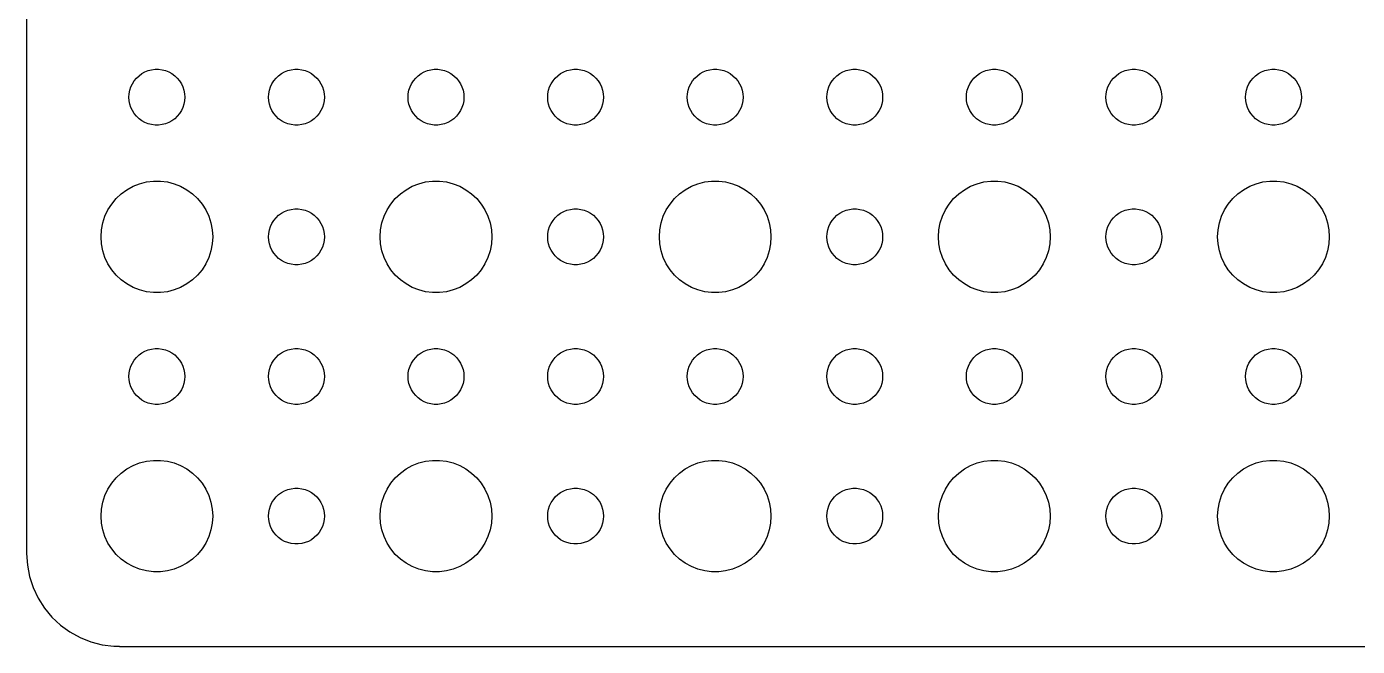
# Model space of a CAD drawing. Extents: x -74 to 74, y -74 to 74.
# Drawn here: x -74.5 to -3, y -74.5 to -41.2 of the extents above; entities that cross this region are included whole.
import ezdxf

# ---------------------------------------------------------------- set-up
doc = ezdxf.new("R2010")
doc.units = 0
doc.layers.get('0').update_dxf_attribs({"linetype": 'CONTINUOUS'})

msp = doc.modelspace()

# ---------------------------------------------------------------- linework, layer by layer
msp.add_lwpolyline([(-74.5, 69.5), (-74.5, -69.5), (-74.4606, -70.1267), (-74.3429, -70.7434), (-74.1489, -71.3406), (-73.8815, -71.9088), (-73.5451, -72.4389), (-73.1448, -72.9227), (-72.6871, -73.3526), (-72.1791, -73.7216), (-71.6289, -74.0241), (-71.0451, -74.2553), (-70.4369, -74.4114), (-69.814, -74.4901), (-69.5, -74.4901), (-69.5, -74.497), (69.5, -74.497)])
for points in [[(-67.5942, -46.497), (-67.7811, -46.4734), (-67.9635, -46.4266), (-68.1387, -46.3572), (-68.3037, -46.2665), (-68.4561, -46.1558), (-68.5935, -46.0268), (-68.7135, -45.8817), (-68.8145, -45.7226), (-68.8947, -45.5522), (-68.9529, -45.373), (-68.9882, -45.188), (-69, -45), (-68.9882, -44.812), (-68.9529, -44.627), (-68.8947, -44.4478), (-68.8145, -44.2774), (-68.7135, -44.1183), (-68.5935, -43.9732), (-68.4561, -43.8442), (-68.3037, -43.7335), (-68.1387, -43.6428), (-67.9635, -43.5734), (-67.7811, -43.5266), (-67.5942, -43.503), (-67.4058, -43.503), (-67.2189, -43.5266), (-67.0365, -43.5734), (-66.8613, -43.6428), (-66.6963, -43.7335), (-66.5439, -43.8442), (-66.4065, -43.9732), (-66.2865, -44.1183), (-66.1855, -44.2774), (-66.1053, -44.4478), (-66.0471, -44.627), (-66.0118, -44.812), (-66, -45), (-66.0118, -45.188), (-66.0471, -45.373), (-66.1053, -45.5522), (-66.1855, -45.7226), (-66.2865, -45.8817), (-66.4065, -46.0268), (-66.5439, -46.1558), (-66.6963, -46.2665), (-66.8613, -46.3572), (-67.0365, -46.4266), (-67.2189, -46.4734), (-67.4058, -46.497)], [(-60.0942, -46.497), (-60.2811, -46.4734), (-60.4635, -46.4266), (-60.6387, -46.3572), (-60.8037, -46.2665), (-60.9561, -46.1558), (-61.0935, -46.0268), (-61.2135, -45.8817), (-61.3145, -45.7226), (-61.3947, -45.5522), (-61.4529, -45.373), (-61.4882, -45.188), (-61.5, -45), (-61.4882, -44.812), (-61.4529, -44.627), (-61.3947, -44.4478), (-61.3145, -44.2774), (-61.2135, -44.1183), (-61.0935, -43.9732), (-60.9561, -43.8442), (-60.8037, -43.7335), (-60.6387, -43.6428), (-60.4635, -43.5734), (-60.2811, -43.5266), (-60.0942, -43.503), (-59.9058, -43.503), (-59.7189, -43.5266), (-59.5365, -43.5734), (-59.3613, -43.6428), (-59.1963, -43.7335), (-59.0439, -43.8442), (-58.9065, -43.9732), (-58.7865, -44.1183), (-58.6855, -44.2774), (-58.6053, -44.4478), (-58.5471, -44.627), (-58.5118, -44.812), (-58.5, -45), (-58.5118, -45.188), (-58.5471, -45.373), (-58.6053, -45.5522), (-58.6855, -45.7226), (-58.7865, -45.8817), (-58.9065, -46.0268), (-59.0439, -46.1558), (-59.1963, -46.2665), (-59.3613, -46.3572), (-59.5365, -46.4266), (-59.7189, -46.4734), (-59.9058, -46.497)], [(-52.5942, -46.497), (-52.7811, -46.4734), (-52.9635, -46.4266), (-53.1387, -46.3572), (-53.3037, -46.2665), (-53.4561, -46.1558), (-53.5935, -46.0268), (-53.7135, -45.8817), (-53.8145, -45.7226), (-53.8947, -45.5522), (-53.9529, -45.373), (-53.9882, -45.188), (-54, -45), (-53.9882, -44.812), (-53.9529, -44.627), (-53.8947, -44.4478), (-53.8145, -44.2774), (-53.7135, -44.1183), (-53.5935, -43.9732), (-53.4561, -43.8442), (-53.3037, -43.7335), (-53.1387, -43.6428), (-52.9635, -43.5734), (-52.7811, -43.5266), (-52.5942, -43.503), (-52.4058, -43.503), (-52.2189, -43.5266), (-52.0365, -43.5734), (-51.8613, -43.6428), (-51.6963, -43.7335), (-51.5439, -43.8442), (-51.4065, -43.9732), (-51.2865, -44.1183), (-51.1855, -44.2774), (-51.1053, -44.4478), (-51.0471, -44.627), (-51.0118, -44.812), (-51, -45), (-51.0118, -45.188), (-51.0471, -45.373), (-51.1053, -45.5522), (-51.1855, -45.7226), (-51.2865, -45.8817), (-51.4065, -46.0268), (-51.5439, -46.1558), (-51.6963, -46.2665), (-51.8613, -46.3572), (-52.0365, -46.4266), (-52.2189, -46.4734), (-52.4058, -46.497)], [(-45.0942, -46.497), (-45.2811, -46.4734), (-45.4635, -46.4266), (-45.6387, -46.3572), (-45.8037, -46.2665), (-45.9561, -46.1558), (-46.0935, -46.0268), (-46.2135, -45.8817), (-46.3145, -45.7226), (-46.3947, -45.5522), (-46.4529, -45.373), (-46.4882, -45.188), (-46.5, -45), (-46.4882, -44.812), (-46.4529, -44.627), (-46.3947, -44.4478), (-46.3145, -44.2774), (-46.2135, -44.1183), (-46.0935, -43.9732), (-45.9561, -43.8442), (-45.8037, -43.7335), (-45.6387, -43.6428), (-45.4635, -43.5734), (-45.2811, -43.5266), (-45.0942, -43.503), (-44.9058, -43.503), (-44.7189, -43.5266), (-44.5365, -43.5734), (-44.3613, -43.6428), (-44.1963, -43.7335), (-44.0439, -43.8442), (-43.9065, -43.9732), (-43.7865, -44.1183), (-43.6855, -44.2774), (-43.6053, -44.4478), (-43.5471, -44.627), (-43.5118, -44.812), (-43.5, -45), (-43.5118, -45.188), (-43.5471, -45.373), (-43.6053, -45.5522), (-43.6855, -45.7226), (-43.7865, -45.8817), (-43.9065, -46.0268), (-44.0439, -46.1558), (-44.1963, -46.2665), (-44.3613, -46.3572), (-44.5365, -46.4266), (-44.7189, -46.4734), (-44.9058, -46.497)], [(-37.5942, -46.497), (-37.7811, -46.4734), (-37.9635, -46.4266), (-38.1387, -46.3572), (-38.3037, -46.2665), (-38.4561, -46.1558), (-38.5935, -46.0268), (-38.7135, -45.8817), (-38.8145, -45.7226), (-38.8947, -45.5522), (-38.9529, -45.373), (-38.9882, -45.188), (-39, -45), (-38.9882, -44.812), (-38.9529, -44.627), (-38.8947, -44.4478), (-38.8145, -44.2774), (-38.7135, -44.1183), (-38.5935, -43.9732), (-38.4561, -43.8442), (-38.3037, -43.7335), (-38.1387, -43.6428), (-37.9635, -43.5734), (-37.7811, -43.5266), (-37.5942, -43.503), (-37.4058, -43.503), (-37.2189, -43.5266), (-37.0365, -43.5734), (-36.8613, -43.6428), (-36.6963, -43.7335), (-36.5439, -43.8442), (-36.4065, -43.9732), (-36.2865, -44.1183), (-36.1855, -44.2774), (-36.1053, -44.4478), (-36.0471, -44.627), (-36.0118, -44.812), (-36, -45), (-36.0118, -45.188), (-36.0471, -45.373), (-36.1053, -45.5522), (-36.1855, -45.7226), (-36.2865, -45.8817), (-36.4065, -46.0268), (-36.5439, -46.1558), (-36.6963, -46.2665), (-36.8613, -46.3572), (-37.0365, -46.4266), (-37.2189, -46.4734), (-37.4058, -46.497)], [(-30.0942, -46.497), (-30.2811, -46.4734), (-30.4635, -46.4266), (-30.6387, -46.3572), (-30.8037, -46.2665), (-30.9561, -46.1558), (-31.0935, -46.0268), (-31.2135, -45.8817), (-31.3145, -45.7226), (-31.3947, -45.5522), (-31.4529, -45.373), (-31.4882, -45.188), (-31.5, -45), (-31.4882, -44.812), (-31.4529, -44.627), (-31.3947, -44.4478), (-31.3145, -44.2774), (-31.2135, -44.1183), (-31.0935, -43.9732), (-30.9561, -43.8442), (-30.8037, -43.7335), (-30.6387, -43.6428), (-30.4635, -43.5734), (-30.2811, -43.5266), (-30.0942, -43.503), (-29.9058, -43.503), (-29.7189, -43.5266), (-29.5365, -43.5734), (-29.3613, -43.6428), (-29.1963, -43.7335), (-29.0439, -43.8442), (-28.9065, -43.9732), (-28.7865, -44.1183), (-28.6855, -44.2774), (-28.6053, -44.4478), (-28.5471, -44.627), (-28.5118, -44.812), (-28.5, -45), (-28.5118, -45.188), (-28.5471, -45.373), (-28.6053, -45.5522), (-28.6855, -45.7226), (-28.7865, -45.8817), (-28.9065, -46.0268), (-29.0439, -46.1558), (-29.1963, -46.2665), (-29.3613, -46.3572), (-29.5365, -46.4266), (-29.7189, -46.4734), (-29.9058, -46.497)], [(-22.5942, -46.497), (-22.7811, -46.4734), (-22.9635, -46.4266), (-23.1387, -46.3572), (-23.3037, -46.2665), (-23.4561, -46.1558), (-23.5935, -46.0268), (-23.7135, -45.8817), (-23.8145, -45.7226), (-23.8947, -45.5522), (-23.9529, -45.373), (-23.9882, -45.188), (-24, -45), (-23.9882, -44.812), (-23.9529, -44.627), (-23.8947, -44.4478), (-23.8145, -44.2774), (-23.7135, -44.1183), (-23.5935, -43.9732), (-23.4561, -43.8442), (-23.3037, -43.7335), (-23.1387, -43.6428), (-22.9635, -43.5734), (-22.7811, -43.5266), (-22.5942, -43.503), (-22.4058, -43.503), (-22.2189, -43.5266), (-22.0365, -43.5734), (-21.8613, -43.6428), (-21.6963, -43.7335), (-21.5439, -43.8442), (-21.4065, -43.9732), (-21.2865, -44.1183), (-21.1855, -44.2774), (-21.1053, -44.4478), (-21.0471, -44.627), (-21.0118, -44.812), (-21, -45), (-21.0118, -45.188), (-21.0471, -45.373), (-21.1053, -45.5522), (-21.1855, -45.7226), (-21.2865, -45.8817), (-21.4065, -46.0268), (-21.5439, -46.1558), (-21.6963, -46.2665), (-21.8613, -46.3572), (-22.0365, -46.4266), (-22.2189, -46.4734), (-22.4058, -46.497)], [(-15.0942, -46.497), (-15.2811, -46.4734), (-15.4635, -46.4266), (-15.6387, -46.3572), (-15.8037, -46.2665), (-15.9561, -46.1558), (-16.0935, -46.0268), (-16.2135, -45.8817), (-16.3145, -45.7226), (-16.3947, -45.5522), (-16.4529, -45.373), (-16.4882, -45.188), (-16.5, -45), (-16.4882, -44.812), (-16.4529, -44.627), (-16.3947, -44.4478), (-16.3145, -44.2774), (-16.2135, -44.1183), (-16.0935, -43.9732), (-15.9561, -43.8442), (-15.8037, -43.7335), (-15.6387, -43.6428), (-15.4635, -43.5734), (-15.2811, -43.5266), (-15.0942, -43.503), (-14.9058, -43.503), (-14.7189, -43.5266), (-14.5365, -43.5734), (-14.3613, -43.6428), (-14.1963, -43.7335), (-14.0439, -43.8442), (-13.9065, -43.9732), (-13.7865, -44.1183), (-13.6855, -44.2774), (-13.6053, -44.4478), (-13.5471, -44.627), (-13.5118, -44.812), (-13.5, -45), (-13.5118, -45.188), (-13.5471, -45.373), (-13.6053, -45.5522), (-13.6855, -45.7226), (-13.7865, -45.8817), (-13.9065, -46.0268), (-14.0439, -46.1558), (-14.1963, -46.2665), (-14.3613, -46.3572), (-14.5365, -46.4266), (-14.7189, -46.4734), (-14.9058, -46.497)], [(-7.59419, -46.497), (-7.78107, -46.4734), (-7.96353, -46.4266), (-8.13867, -46.3572), (-8.30374, -46.2665), (-8.45614, -46.1558), (-8.59345, -46.0268), (-8.71353, -45.8817), (-8.81446, -45.7226), (-8.89466, -45.5522), (-8.95287, -45.373), (-8.98817, -45.188), (-9, -45), (-8.98817, -44.812), (-8.95287, -44.627), (-8.89466, -44.4478), (-8.81446, -44.2774), (-8.71353, -44.1183), (-8.59345, -43.9732), (-8.45614, -43.8442), (-8.30374, -43.7335), (-8.13867, -43.6428), (-7.96353, -43.5734), (-7.78107, -43.5266), (-7.59419, -43.503), (-7.40581, -43.503), (-7.21893, -43.5266), (-7.03647, -43.5734), (-6.86133, -43.6428), (-6.69626, -43.7335), (-6.54386, -43.8442), (-6.40655, -43.9732), (-6.28647, -44.1183), (-6.18554, -44.2774), (-6.10534, -44.4478), (-6.04713, -44.627), (-6.01183, -44.812), (-6, -45), (-6.01183, -45.188), (-6.04713, -45.373), (-6.10534, -45.5522), (-6.18554, -45.7226), (-6.28647, -45.8817), (-6.40655, -46.0268), (-6.54386, -46.1558), (-6.69626, -46.2665), (-6.86133, -46.3572), (-7.03647, -46.4266), (-7.21893, -46.4734), (-7.40581, -46.497)], [(-67.6884, -55.4941), (-68.0621, -55.4469), (-68.4271, -55.3532), (-68.7773, -55.2145), (-69.1075, -55.033), (-69.4123, -54.8115), (-69.6869, -54.5536), (-69.9271, -54.2634), (-70.1289, -53.9453), (-70.2893, -53.6044), (-70.4057, -53.2461), (-70.4763, -52.876), (-70.5, -52.5), (-70.4763, -52.124), (-70.4057, -51.7539), (-70.2893, -51.3956), (-70.1289, -51.0547), (-69.9271, -50.7366), (-69.6869, -50.4464), (-69.4123, -50.1885), (-69.1075, -49.967), (-68.7773, -49.7855), (-68.4271, -49.6468), (-68.0621, -49.5531), (-67.6884, -49.5059), (-67.3116, -49.5059), (-66.9379, -49.5531), (-66.5729, -49.6468), (-66.2227, -49.7855), (-65.8925, -49.967), (-65.5877, -50.1885), (-65.3131, -50.4464), (-65.0729, -50.7366), (-64.8711, -51.0547), (-64.7107, -51.3956), (-64.5943, -51.7539), (-64.5237, -52.124), (-64.5, -52.5), (-64.5237, -52.876), (-64.5943, -53.2461), (-64.7107, -53.6044), (-64.8711, -53.9453), (-65.0729, -54.2634), (-65.3131, -54.5536), (-65.5877, -54.8115), (-65.8925, -55.033), (-66.2227, -55.2145), (-66.5729, -55.3532), (-66.9379, -55.4469), (-67.3116, -55.4941)], [(-52.6884, -55.4941), (-53.0621, -55.4469), (-53.4271, -55.3532), (-53.7773, -55.2145), (-54.1075, -55.033), (-54.4123, -54.8115), (-54.6869, -54.5536), (-54.9271, -54.2634), (-55.1289, -53.9453), (-55.2893, -53.6044), (-55.4057, -53.2461), (-55.4763, -52.876), (-55.5, -52.5), (-55.4763, -52.124), (-55.4057, -51.7539), (-55.2893, -51.3956), (-55.1289, -51.0547), (-54.9271, -50.7366), (-54.6869, -50.4464), (-54.4123, -50.1885), (-54.1075, -49.967), (-53.7773, -49.7855), (-53.4271, -49.6468), (-53.0621, -49.5531), (-52.6884, -49.5059), (-52.3116, -49.5059), (-51.9379, -49.5531), (-51.5729, -49.6468), (-51.2227, -49.7855), (-50.8925, -49.967), (-50.5877, -50.1885), (-50.3131, -50.4464), (-50.0729, -50.7366), (-49.8711, -51.0547), (-49.7107, -51.3956), (-49.5943, -51.7539), (-49.5237, -52.124), (-49.5, -52.5), (-49.5237, -52.876), (-49.5943, -53.2461), (-49.7107, -53.6044), (-49.8711, -53.9453), (-50.0729, -54.2634), (-50.3131, -54.5536), (-50.5877, -54.8115), (-50.8925, -55.033), (-51.2227, -55.2145), (-51.5729, -55.3532), (-51.9379, -55.4469), (-52.3116, -55.4941)], [(-37.6884, -55.4941), (-38.0621, -55.4469), (-38.4271, -55.3532), (-38.7773, -55.2145), (-39.1075, -55.033), (-39.4123, -54.8115), (-39.6869, -54.5536), (-39.9271, -54.2634), (-40.1289, -53.9453), (-40.2893, -53.6044), (-40.4057, -53.2461), (-40.4763, -52.876), (-40.5, -52.5), (-40.4763, -52.124), (-40.4057, -51.7539), (-40.2893, -51.3956), (-40.1289, -51.0547), (-39.9271, -50.7366), (-39.6869, -50.4464), (-39.4123, -50.1885), (-39.1075, -49.967), (-38.7773, -49.7855), (-38.4271, -49.6468), (-38.0621, -49.5531), (-37.6884, -49.5059), (-37.3116, -49.5059), (-36.9379, -49.5531), (-36.5729, -49.6468), (-36.2227, -49.7855), (-35.8925, -49.967), (-35.5877, -50.1885), (-35.3131, -50.4464), (-35.0729, -50.7366), (-34.8711, -51.0547), (-34.7107, -51.3956), (-34.5943, -51.7539), (-34.5237, -52.124), (-34.5, -52.5), (-34.5237, -52.876), (-34.5943, -53.2461), (-34.7107, -53.6044), (-34.8711, -53.9453), (-35.0729, -54.2634), (-35.3131, -54.5536), (-35.5877, -54.8115), (-35.8925, -55.033), (-36.2227, -55.2145), (-36.5729, -55.3532), (-36.9379, -55.4469), (-37.3116, -55.4941)], [(-22.6884, -55.4941), (-23.0621, -55.4469), (-23.4271, -55.3532), (-23.7773, -55.2145), (-24.1075, -55.033), (-24.4123, -54.8115), (-24.6869, -54.5536), (-24.9271, -54.2634), (-25.1289, -53.9453), (-25.2893, -53.6044), (-25.4057, -53.2461), (-25.4763, -52.876), (-25.5, -52.5), (-25.4763, -52.124), (-25.4057, -51.7539), (-25.2893, -51.3956), (-25.1289, -51.0547), (-24.9271, -50.7366), (-24.6869, -50.4464), (-24.4123, -50.1885), (-24.1075, -49.967), (-23.7773, -49.7855), (-23.4271, -49.6468), (-23.0621, -49.5531), (-22.6884, -49.5059), (-22.3116, -49.5059), (-21.9379, -49.5531), (-21.5729, -49.6468), (-21.2227, -49.7855), (-20.8925, -49.967), (-20.5877, -50.1885), (-20.3131, -50.4464), (-20.0729, -50.7366), (-19.8711, -51.0547), (-19.7107, -51.3956), (-19.5943, -51.7539), (-19.5237, -52.124), (-19.5, -52.5), (-19.5237, -52.876), (-19.5943, -53.2461), (-19.7107, -53.6044), (-19.8711, -53.9453), (-20.0729, -54.2634), (-20.3131, -54.5536), (-20.5877, -54.8115), (-20.8925, -55.033), (-21.2227, -55.2145), (-21.5729, -55.3532), (-21.9379, -55.4469), (-22.3116, -55.4941)], [(-7.68837, -55.4941), (-8.06214, -55.4469), (-8.42705, -55.3532), (-8.77734, -55.2145), (-9.10748, -55.033), (-9.41227, -54.8115), (-9.68691, -54.5536), (-9.92705, -54.2634), (-10.1289, -53.9453), (-10.2893, -53.6044), (-10.4057, -53.2461), (-10.4763, -52.876), (-10.5, -52.5), (-10.4763, -52.124), (-10.4057, -51.7539), (-10.2893, -51.3956), (-10.1289, -51.0547), (-9.92705, -50.7366), (-9.68691, -50.4464), (-9.41227, -50.1885), (-9.10748, -49.967), (-8.77734, -49.7855), (-8.42705, -49.6468), (-8.06214, -49.5531), (-7.68837, -49.5059), (-7.31163, -49.5059), (-6.93786, -49.5531), (-6.57295, -49.6468), (-6.22266, -49.7855), (-5.89252, -49.967), (-5.58773, -50.1885), (-5.31309, -50.4464), (-5.07295, -50.7366), (-4.87108, -51.0547), (-4.71067, -51.3956), (-4.59425, -51.7539), (-4.52366, -52.124), (-4.5, -52.5), (-4.52366, -52.876), (-4.59425, -53.2461), (-4.71067, -53.6044), (-4.87108, -53.9453), (-5.07295, -54.2634), (-5.31309, -54.5536), (-5.58773, -54.8115), (-5.89252, -55.033), (-6.22266, -55.2145), (-6.57295, -55.3532), (-6.93786, -55.4469), (-7.31163, -55.4941)], [(-60.0942, -53.997), (-60.2811, -53.9734), (-60.4635, -53.9266), (-60.6387, -53.8572), (-60.8037, -53.7665), (-60.9561, -53.6558), (-61.0935, -53.5268), (-61.2135, -53.3817), (-61.3145, -53.2226), (-61.3947, -53.0522), (-61.4529, -52.873), (-61.4882, -52.688), (-61.5, -52.5), (-61.4882, -52.312), (-61.4529, -52.127), (-61.3947, -51.9478), (-61.3145, -51.7774), (-61.2135, -51.6183), (-61.0935, -51.4732), (-60.9561, -51.3442), (-60.8037, -51.2335), (-60.6387, -51.1428), (-60.4635, -51.0734), (-60.2811, -51.0266), (-60.0942, -51.003), (-59.9058, -51.003), (-59.7189, -51.0266), (-59.5365, -51.0734), (-59.3613, -51.1428), (-59.1963, -51.2335), (-59.0439, -51.3442), (-58.9065, -51.4732), (-58.7865, -51.6183), (-58.6855, -51.7774), (-58.6053, -51.9478), (-58.5471, -52.127), (-58.5118, -52.312), (-58.5, -52.5), (-58.5118, -52.688), (-58.5471, -52.873), (-58.6053, -53.0522), (-58.6855, -53.2226), (-58.7865, -53.3817), (-58.9065, -53.5268), (-59.0439, -53.6558), (-59.1963, -53.7665), (-59.3613, -53.8572), (-59.5365, -53.9266), (-59.7189, -53.9734), (-59.9058, -53.997)], [(-45.0942, -53.997), (-45.2811, -53.9734), (-45.4635, -53.9266), (-45.6387, -53.8572), (-45.8037, -53.7665), (-45.9561, -53.6558), (-46.0935, -53.5268), (-46.2135, -53.3817), (-46.3145, -53.2226), (-46.3947, -53.0522), (-46.4529, -52.873), (-46.4882, -52.688), (-46.5, -52.5), (-46.4882, -52.312), (-46.4529, -52.127), (-46.3947, -51.9478), (-46.3145, -51.7774), (-46.2135, -51.6183), (-46.0935, -51.4732), (-45.9561, -51.3442), (-45.8037, -51.2335), (-45.6387, -51.1428), (-45.4635, -51.0734), (-45.2811, -51.0266), (-45.0942, -51.003), (-44.9058, -51.003), (-44.7189, -51.0266), (-44.5365, -51.0734), (-44.3613, -51.1428), (-44.1963, -51.2335), (-44.0439, -51.3442), (-43.9065, -51.4732), (-43.7865, -51.6183), (-43.6855, -51.7774), (-43.6053, -51.9478), (-43.5471, -52.127), (-43.5118, -52.312), (-43.5, -52.5), (-43.5118, -52.688), (-43.5471, -52.873), (-43.6053, -53.0522), (-43.6855, -53.2226), (-43.7865, -53.3817), (-43.9065, -53.5268), (-44.0439, -53.6558), (-44.1963, -53.7665), (-44.3613, -53.8572), (-44.5365, -53.9266), (-44.7189, -53.9734), (-44.9058, -53.997)], [(-30.0942, -53.997), (-30.2811, -53.9734), (-30.4635, -53.9266), (-30.6387, -53.8572), (-30.8037, -53.7665), (-30.9561, -53.6558), (-31.0935, -53.5268), (-31.2135, -53.3817), (-31.3145, -53.2226), (-31.3947, -53.0522), (-31.4529, -52.873), (-31.4882, -52.688), (-31.5, -52.5), (-31.4882, -52.312), (-31.4529, -52.127), (-31.3947, -51.9478), (-31.3145, -51.7774), (-31.2135, -51.6183), (-31.0935, -51.4732), (-30.9561, -51.3442), (-30.8037, -51.2335), (-30.6387, -51.1428), (-30.4635, -51.0734), (-30.2811, -51.0266), (-30.0942, -51.003), (-29.9058, -51.003), (-29.7189, -51.0266), (-29.5365, -51.0734), (-29.3613, -51.1428), (-29.1963, -51.2335), (-29.0439, -51.3442), (-28.9065, -51.4732), (-28.7865, -51.6183), (-28.6855, -51.7774), (-28.6053, -51.9478), (-28.5471, -52.127), (-28.5118, -52.312), (-28.5, -52.5), (-28.5118, -52.688), (-28.5471, -52.873), (-28.6053, -53.0522), (-28.6855, -53.2226), (-28.7865, -53.3817), (-28.9065, -53.5268), (-29.0439, -53.6558), (-29.1963, -53.7665), (-29.3613, -53.8572), (-29.5365, -53.9266), (-29.7189, -53.9734), (-29.9058, -53.997)], [(-15.0942, -53.997), (-15.2811, -53.9734), (-15.4635, -53.9266), (-15.6387, -53.8572), (-15.8037, -53.7665), (-15.9561, -53.6558), (-16.0935, -53.5268), (-16.2135, -53.3817), (-16.3145, -53.2226), (-16.3947, -53.0522), (-16.4529, -52.873), (-16.4882, -52.688), (-16.5, -52.5), (-16.4882, -52.312), (-16.4529, -52.127), (-16.3947, -51.9478), (-16.3145, -51.7774), (-16.2135, -51.6183), (-16.0935, -51.4732), (-15.9561, -51.3442), (-15.8037, -51.2335), (-15.6387, -51.1428), (-15.4635, -51.0734), (-15.2811, -51.0266), (-15.0942, -51.003), (-14.9058, -51.003), (-14.7189, -51.0266), (-14.5365, -51.0734), (-14.3613, -51.1428), (-14.1963, -51.2335), (-14.0439, -51.3442), (-13.9065, -51.4732), (-13.7865, -51.6183), (-13.6855, -51.7774), (-13.6053, -51.9478), (-13.5471, -52.127), (-13.5118, -52.312), (-13.5, -52.5), (-13.5118, -52.688), (-13.5471, -52.873), (-13.6053, -53.0522), (-13.6855, -53.2226), (-13.7865, -53.3817), (-13.9065, -53.5268), (-14.0439, -53.6558), (-14.1963, -53.7665), (-14.3613, -53.8572), (-14.5365, -53.9266), (-14.7189, -53.9734), (-14.9058, -53.997)], [(-67.5942, -61.497), (-67.7811, -61.4734), (-67.9635, -61.4266), (-68.1387, -61.3572), (-68.3037, -61.2665), (-68.4561, -61.1558), (-68.5935, -61.0268), (-68.7135, -60.8817), (-68.8145, -60.7226), (-68.8947, -60.5522), (-68.9529, -60.373), (-68.9882, -60.188), (-69, -60), (-68.9882, -59.812), (-68.9529, -59.627), (-68.8947, -59.4478), (-68.8145, -59.2774), (-68.7135, -59.1183), (-68.5935, -58.9732), (-68.4561, -58.8442), (-68.3037, -58.7335), (-68.1387, -58.6428), (-67.9635, -58.5734), (-67.7811, -58.5266), (-67.5942, -58.503), (-67.4058, -58.503), (-67.2189, -58.5266), (-67.0365, -58.5734), (-66.8613, -58.6428), (-66.6963, -58.7335), (-66.5439, -58.8442), (-66.4065, -58.9732), (-66.2865, -59.1183), (-66.1855, -59.2774), (-66.1053, -59.4478), (-66.0471, -59.627), (-66.0118, -59.812), (-66, -60), (-66.0118, -60.188), (-66.0471, -60.373), (-66.1053, -60.5522), (-66.1855, -60.7226), (-66.2865, -60.8817), (-66.4065, -61.0268), (-66.5439, -61.1558), (-66.6963, -61.2665), (-66.8613, -61.3572), (-67.0365, -61.4266), (-67.2189, -61.4734), (-67.4058, -61.497)], [(-60.0942, -61.497), (-60.2811, -61.4734), (-60.4635, -61.4266), (-60.6387, -61.3572), (-60.8037, -61.2665), (-60.9561, -61.1558), (-61.0935, -61.0268), (-61.2135, -60.8817), (-61.3145, -60.7226), (-61.3947, -60.5522), (-61.4529, -60.373), (-61.4882, -60.188), (-61.5, -60), (-61.4882, -59.812), (-61.4529, -59.627), (-61.3947, -59.4478), (-61.3145, -59.2774), (-61.2135, -59.1183), (-61.0935, -58.9732), (-60.9561, -58.8442), (-60.8037, -58.7335), (-60.6387, -58.6428), (-60.4635, -58.5734), (-60.2811, -58.5266), (-60.0942, -58.503), (-59.9058, -58.503), (-59.7189, -58.5266), (-59.5365, -58.5734), (-59.3613, -58.6428), (-59.1963, -58.7335), (-59.0439, -58.8442), (-58.9065, -58.9732), (-58.7865, -59.1183), (-58.6855, -59.2774), (-58.6053, -59.4478), (-58.5471, -59.627), (-58.5118, -59.812), (-58.5, -60), (-58.5118, -60.188), (-58.5471, -60.373), (-58.6053, -60.5522), (-58.6855, -60.7226), (-58.7865, -60.8817), (-58.9065, -61.0268), (-59.0439, -61.1558), (-59.1963, -61.2665), (-59.3613, -61.3572), (-59.5365, -61.4266), (-59.7189, -61.4734), (-59.9058, -61.497)], [(-52.5942, -61.497), (-52.7811, -61.4734), (-52.9635, -61.4266), (-53.1387, -61.3572), (-53.3037, -61.2665), (-53.4561, -61.1558), (-53.5935, -61.0268), (-53.7135, -60.8817), (-53.8145, -60.7226), (-53.8947, -60.5522), (-53.9529, -60.373), (-53.9882, -60.188), (-54, -60), (-53.9882, -59.812), (-53.9529, -59.627), (-53.8947, -59.4478), (-53.8145, -59.2774), (-53.7135, -59.1183), (-53.5935, -58.9732), (-53.4561, -58.8442), (-53.3037, -58.7335), (-53.1387, -58.6428), (-52.9635, -58.5734), (-52.7811, -58.5266), (-52.5942, -58.503), (-52.4058, -58.503), (-52.2189, -58.5266), (-52.0365, -58.5734), (-51.8613, -58.6428), (-51.6963, -58.7335), (-51.5439, -58.8442), (-51.4065, -58.9732), (-51.2865, -59.1183), (-51.1855, -59.2774), (-51.1053, -59.4478), (-51.0471, -59.627), (-51.0118, -59.812), (-51, -60), (-51.0118, -60.188), (-51.0471, -60.373), (-51.1053, -60.5522), (-51.1855, -60.7226), (-51.2865, -60.8817), (-51.4065, -61.0268), (-51.5439, -61.1558), (-51.6963, -61.2665), (-51.8613, -61.3572), (-52.0365, -61.4266), (-52.2189, -61.4734), (-52.4058, -61.497)], [(-45.0942, -61.497), (-45.2811, -61.4734), (-45.4635, -61.4266), (-45.6387, -61.3572), (-45.8037, -61.2665), (-45.9561, -61.1558), (-46.0935, -61.0268), (-46.2135, -60.8817), (-46.3145, -60.7226), (-46.3947, -60.5522), (-46.4529, -60.373), (-46.4882, -60.188), (-46.5, -60), (-46.4882, -59.812), (-46.4529, -59.627), (-46.3947, -59.4478), (-46.3145, -59.2774), (-46.2135, -59.1183), (-46.0935, -58.9732), (-45.9561, -58.8442), (-45.8037, -58.7335), (-45.6387, -58.6428), (-45.4635, -58.5734), (-45.2811, -58.5266), (-45.0942, -58.503), (-44.9058, -58.503), (-44.7189, -58.5266), (-44.5365, -58.5734), (-44.3613, -58.6428), (-44.1963, -58.7335), (-44.0439, -58.8442), (-43.9065, -58.9732), (-43.7865, -59.1183), (-43.6855, -59.2774), (-43.6053, -59.4478), (-43.5471, -59.627), (-43.5118, -59.812), (-43.5, -60), (-43.5118, -60.188), (-43.5471, -60.373), (-43.6053, -60.5522), (-43.6855, -60.7226), (-43.7865, -60.8817), (-43.9065, -61.0268), (-44.0439, -61.1558), (-44.1963, -61.2665), (-44.3613, -61.3572), (-44.5365, -61.4266), (-44.7189, -61.4734), (-44.9058, -61.497)], [(-37.5942, -61.497), (-37.7811, -61.4734), (-37.9635, -61.4266), (-38.1387, -61.3572), (-38.3037, -61.2665), (-38.4561, -61.1558), (-38.5935, -61.0268), (-38.7135, -60.8817), (-38.8145, -60.7226), (-38.8947, -60.5522), (-38.9529, -60.373), (-38.9882, -60.188), (-39, -60), (-38.9882, -59.812), (-38.9529, -59.627), (-38.8947, -59.4478), (-38.8145, -59.2774), (-38.7135, -59.1183), (-38.5935, -58.9732), (-38.4561, -58.8442), (-38.3037, -58.7335), (-38.1387, -58.6428), (-37.9635, -58.5734), (-37.7811, -58.5266), (-37.5942, -58.503), (-37.4058, -58.503), (-37.2189, -58.5266), (-37.0365, -58.5734), (-36.8613, -58.6428), (-36.6963, -58.7335), (-36.5439, -58.8442), (-36.4065, -58.9732), (-36.2865, -59.1183), (-36.1855, -59.2774), (-36.1053, -59.4478), (-36.0471, -59.627), (-36.0118, -59.812), (-36, -60), (-36.0118, -60.188), (-36.0471, -60.373), (-36.1053, -60.5522), (-36.1855, -60.7226), (-36.2865, -60.8817), (-36.4065, -61.0268), (-36.5439, -61.1558), (-36.6963, -61.2665), (-36.8613, -61.3572), (-37.0365, -61.4266), (-37.2189, -61.4734), (-37.4058, -61.497)], [(-30.0942, -61.497), (-30.2811, -61.4734), (-30.4635, -61.4266), (-30.6387, -61.3572), (-30.8037, -61.2665), (-30.9561, -61.1558), (-31.0935, -61.0268), (-31.2135, -60.8817), (-31.3145, -60.7226), (-31.3947, -60.5522), (-31.4529, -60.373), (-31.4882, -60.188), (-31.5, -60), (-31.4882, -59.812), (-31.4529, -59.627), (-31.3947, -59.4478), (-31.3145, -59.2774), (-31.2135, -59.1183), (-31.0935, -58.9732), (-30.9561, -58.8442), (-30.8037, -58.7335), (-30.6387, -58.6428), (-30.4635, -58.5734), (-30.2811, -58.5266), (-30.0942, -58.503), (-29.9058, -58.503), (-29.7189, -58.5266), (-29.5365, -58.5734), (-29.3613, -58.6428), (-29.1963, -58.7335), (-29.0439, -58.8442), (-28.9065, -58.9732), (-28.7865, -59.1183), (-28.6855, -59.2774), (-28.6053, -59.4478), (-28.5471, -59.627), (-28.5118, -59.812), (-28.5, -60), (-28.5118, -60.188), (-28.5471, -60.373), (-28.6053, -60.5522), (-28.6855, -60.7226), (-28.7865, -60.8817), (-28.9065, -61.0268), (-29.0439, -61.1558), (-29.1963, -61.2665), (-29.3613, -61.3572), (-29.5365, -61.4266), (-29.7189, -61.4734), (-29.9058, -61.497)], [(-22.5942, -61.497), (-22.7811, -61.4734), (-22.9635, -61.4266), (-23.1387, -61.3572), (-23.3037, -61.2665), (-23.4561, -61.1558), (-23.5935, -61.0268), (-23.7135, -60.8817), (-23.8145, -60.7226), (-23.8947, -60.5522), (-23.9529, -60.373), (-23.9882, -60.188), (-24, -60), (-23.9882, -59.812), (-23.9529, -59.627), (-23.8947, -59.4478), (-23.8145, -59.2774), (-23.7135, -59.1183), (-23.5935, -58.9732), (-23.4561, -58.8442), (-23.3037, -58.7335), (-23.1387, -58.6428), (-22.9635, -58.5734), (-22.7811, -58.5266), (-22.5942, -58.503), (-22.4058, -58.503), (-22.2189, -58.5266), (-22.0365, -58.5734), (-21.8613, -58.6428), (-21.6963, -58.7335), (-21.5439, -58.8442), (-21.4065, -58.9732), (-21.2865, -59.1183), (-21.1855, -59.2774), (-21.1053, -59.4478), (-21.0471, -59.627), (-21.0118, -59.812), (-21, -60), (-21.0118, -60.188), (-21.0471, -60.373), (-21.1053, -60.5522), (-21.1855, -60.7226), (-21.2865, -60.8817), (-21.4065, -61.0268), (-21.5439, -61.1558), (-21.6963, -61.2665), (-21.8613, -61.3572), (-22.0365, -61.4266), (-22.2189, -61.4734), (-22.4058, -61.497)], [(-15.0942, -61.497), (-15.2811, -61.4734), (-15.4635, -61.4266), (-15.6387, -61.3572), (-15.8037, -61.2665), (-15.9561, -61.1558), (-16.0935, -61.0268), (-16.2135, -60.8817), (-16.3145, -60.7226), (-16.3947, -60.5522), (-16.4529, -60.373), (-16.4882, -60.188), (-16.5, -60), (-16.4882, -59.812), (-16.4529, -59.627), (-16.3947, -59.4478), (-16.3145, -59.2774), (-16.2135, -59.1183), (-16.0935, -58.9732), (-15.9561, -58.8442), (-15.8037, -58.7335), (-15.6387, -58.6428), (-15.4635, -58.5734), (-15.2811, -58.5266), (-15.0942, -58.503), (-14.9058, -58.503), (-14.7189, -58.5266), (-14.5365, -58.5734), (-14.3613, -58.6428), (-14.1963, -58.7335), (-14.0439, -58.8442), (-13.9065, -58.9732), (-13.7865, -59.1183), (-13.6855, -59.2774), (-13.6053, -59.4478), (-13.5471, -59.627), (-13.5118, -59.812), (-13.5, -60), (-13.5118, -60.188), (-13.5471, -60.373), (-13.6053, -60.5522), (-13.6855, -60.7226), (-13.7865, -60.8817), (-13.9065, -61.0268), (-14.0439, -61.1558), (-14.1963, -61.2665), (-14.3613, -61.3572), (-14.5365, -61.4266), (-14.7189, -61.4734), (-14.9058, -61.497)], [(-7.59419, -61.497), (-7.78107, -61.4734), (-7.96353, -61.4266), (-8.13867, -61.3572), (-8.30374, -61.2665), (-8.45614, -61.1558), (-8.59345, -61.0268), (-8.71353, -60.8817), (-8.81446, -60.7226), (-8.89466, -60.5522), (-8.95287, -60.373), (-8.98817, -60.188), (-9, -60), (-8.98817, -59.812), (-8.95287, -59.627), (-8.89466, -59.4478), (-8.81446, -59.2774), (-8.71353, -59.1183), (-8.59345, -58.9732), (-8.45614, -58.8442), (-8.30374, -58.7335), (-8.13867, -58.6428), (-7.96353, -58.5734), (-7.78107, -58.5266), (-7.59419, -58.503), (-7.40581, -58.503), (-7.21893, -58.5266), (-7.03647, -58.5734), (-6.86133, -58.6428), (-6.69626, -58.7335), (-6.54386, -58.8442), (-6.40655, -58.9732), (-6.28647, -59.1183), (-6.18554, -59.2774), (-6.10534, -59.4478), (-6.04713, -59.627), (-6.01183, -59.812), (-6, -60), (-6.01183, -60.188), (-6.04713, -60.373), (-6.10534, -60.5522), (-6.18554, -60.7226), (-6.28647, -60.8817), (-6.40655, -61.0268), (-6.54386, -61.1558), (-6.69626, -61.2665), (-6.86133, -61.3572), (-7.03647, -61.4266), (-7.21893, -61.4734), (-7.40581, -61.497)], [(-67.6884, -70.4941), (-68.0621, -70.4469), (-68.4271, -70.3532), (-68.7773, -70.2145), (-69.1075, -70.033), (-69.4123, -69.8115), (-69.6869, -69.5536), (-69.9271, -69.2634), (-70.1289, -68.9453), (-70.2893, -68.6044), (-70.4057, -68.2461), (-70.4763, -67.876), (-70.5, -67.5), (-70.4763, -67.124), (-70.4057, -66.7539), (-70.2893, -66.3956), (-70.1289, -66.0547), (-69.9271, -65.7366), (-69.6869, -65.4464), (-69.4123, -65.1885), (-69.1075, -64.967), (-68.7773, -64.7855), (-68.4271, -64.6468), (-68.0621, -64.5531), (-67.6884, -64.5059), (-67.3116, -64.5059), (-66.9379, -64.5531), (-66.5729, -64.6468), (-66.2227, -64.7855), (-65.8925, -64.967), (-65.5877, -65.1885), (-65.3131, -65.4464), (-65.0729, -65.7366), (-64.8711, -66.0547), (-64.7107, -66.3956), (-64.5943, -66.7539), (-64.5237, -67.124), (-64.5, -67.5), (-64.5237, -67.876), (-64.5943, -68.2461), (-64.7107, -68.6044), (-64.8711, -68.9453), (-65.0729, -69.2634), (-65.3131, -69.5536), (-65.5877, -69.8115), (-65.8925, -70.033), (-66.2227, -70.2145), (-66.5729, -70.3532), (-66.9379, -70.4469), (-67.3116, -70.4941)], [(-52.6884, -70.4941), (-53.0621, -70.4469), (-53.4271, -70.3532), (-53.7773, -70.2145), (-54.1075, -70.033), (-54.4123, -69.8115), (-54.6869, -69.5536), (-54.9271, -69.2634), (-55.1289, -68.9453), (-55.2893, -68.6044), (-55.4057, -68.2461), (-55.4763, -67.876), (-55.5, -67.5), (-55.4763, -67.124), (-55.4057, -66.7539), (-55.2893, -66.3956), (-55.1289, -66.0547), (-54.9271, -65.7366), (-54.6869, -65.4464), (-54.4123, -65.1885), (-54.1075, -64.967), (-53.7773, -64.7855), (-53.4271, -64.6468), (-53.0621, -64.5531), (-52.6884, -64.5059), (-52.3116, -64.5059), (-51.9379, -64.5531), (-51.5729, -64.6468), (-51.2227, -64.7855), (-50.8925, -64.967), (-50.5877, -65.1885), (-50.3131, -65.4464), (-50.0729, -65.7366), (-49.8711, -66.0547), (-49.7107, -66.3956), (-49.5943, -66.7539), (-49.5237, -67.124), (-49.5, -67.5), (-49.5237, -67.876), (-49.5943, -68.2461), (-49.7107, -68.6044), (-49.8711, -68.9453), (-50.0729, -69.2634), (-50.3131, -69.5536), (-50.5877, -69.8115), (-50.8925, -70.033), (-51.2227, -70.2145), (-51.5729, -70.3532), (-51.9379, -70.4469), (-52.3116, -70.4941)], [(-37.6884, -70.4941), (-38.0621, -70.4469), (-38.4271, -70.3532), (-38.7773, -70.2145), (-39.1075, -70.033), (-39.4123, -69.8115), (-39.6869, -69.5536), (-39.9271, -69.2634), (-40.1289, -68.9453), (-40.2893, -68.6044), (-40.4057, -68.2461), (-40.4763, -67.876), (-40.5, -67.5), (-40.4763, -67.124), (-40.4057, -66.7539), (-40.2893, -66.3956), (-40.1289, -66.0547), (-39.9271, -65.7366), (-39.6869, -65.4464), (-39.4123, -65.1885), (-39.1075, -64.967), (-38.7773, -64.7855), (-38.4271, -64.6468), (-38.0621, -64.5531), (-37.6884, -64.5059), (-37.3116, -64.5059), (-36.9379, -64.5531), (-36.5729, -64.6468), (-36.2227, -64.7855), (-35.8925, -64.967), (-35.5877, -65.1885), (-35.3131, -65.4464), (-35.0729, -65.7366), (-34.8711, -66.0547), (-34.7107, -66.3956), (-34.5943, -66.7539), (-34.5237, -67.124), (-34.5, -67.5), (-34.5237, -67.876), (-34.5943, -68.2461), (-34.7107, -68.6044), (-34.8711, -68.9453), (-35.0729, -69.2634), (-35.3131, -69.5536), (-35.5877, -69.8115), (-35.8925, -70.033), (-36.2227, -70.2145), (-36.5729, -70.3532), (-36.9379, -70.4469), (-37.3116, -70.4941)], [(-22.6884, -70.4941), (-23.0621, -70.4469), (-23.4271, -70.3532), (-23.7773, -70.2145), (-24.1075, -70.033), (-24.4123, -69.8115), (-24.6869, -69.5536), (-24.9271, -69.2634), (-25.1289, -68.9453), (-25.2893, -68.6044), (-25.4057, -68.2461), (-25.4763, -67.876), (-25.5, -67.5), (-25.4763, -67.124), (-25.4057, -66.7539), (-25.2893, -66.3956), (-25.1289, -66.0547), (-24.9271, -65.7366), (-24.6869, -65.4464), (-24.4123, -65.1885), (-24.1075, -64.967), (-23.7773, -64.7855), (-23.4271, -64.6468), (-23.0621, -64.5531), (-22.6884, -64.5059), (-22.3116, -64.5059), (-21.9379, -64.5531), (-21.5729, -64.6468), (-21.2227, -64.7855), (-20.8925, -64.967), (-20.5877, -65.1885), (-20.3131, -65.4464), (-20.0729, -65.7366), (-19.8711, -66.0547), (-19.7107, -66.3956), (-19.5943, -66.7539), (-19.5237, -67.124), (-19.5, -67.5), (-19.5237, -67.876), (-19.5943, -68.2461), (-19.7107, -68.6044), (-19.8711, -68.9453), (-20.0729, -69.2634), (-20.3131, -69.5536), (-20.5877, -69.8115), (-20.8925, -70.033), (-21.2227, -70.2145), (-21.5729, -70.3532), (-21.9379, -70.4469), (-22.3116, -70.4941)], [(-7.68837, -70.4941), (-8.06214, -70.4469), (-8.42705, -70.3532), (-8.77734, -70.2145), (-9.10748, -70.033), (-9.41227, -69.8115), (-9.68691, -69.5536), (-9.92705, -69.2634), (-10.1289, -68.9453), (-10.2893, -68.6044), (-10.4057, -68.2461), (-10.4763, -67.876), (-10.5, -67.5), (-10.4763, -67.124), (-10.4057, -66.7539), (-10.2893, -66.3956), (-10.1289, -66.0547), (-9.92705, -65.7366), (-9.68691, -65.4464), (-9.41227, -65.1885), (-9.10748, -64.967), (-8.77734, -64.7855), (-8.42705, -64.6468), (-8.06214, -64.5531), (-7.68837, -64.5059), (-7.31163, -64.5059), (-6.93786, -64.5531), (-6.57295, -64.6468), (-6.22266, -64.7855), (-5.89252, -64.967), (-5.58773, -65.1885), (-5.31309, -65.4464), (-5.07295, -65.7366), (-4.87108, -66.0547), (-4.71067, -66.3956), (-4.59425, -66.7539), (-4.52366, -67.124), (-4.5, -67.5), (-4.52366, -67.876), (-4.59425, -68.2461), (-4.71067, -68.6044), (-4.87108, -68.9453), (-5.07295, -69.2634), (-5.31309, -69.5536), (-5.58773, -69.8115), (-5.89252, -70.033), (-6.22266, -70.2145), (-6.57295, -70.3532), (-6.93786, -70.4469), (-7.31163, -70.4941)], [(-60.0942, -68.997), (-60.2811, -68.9734), (-60.4635, -68.9266), (-60.6387, -68.8572), (-60.8037, -68.7665), (-60.9561, -68.6558), (-61.0935, -68.5268), (-61.2135, -68.3817), (-61.3145, -68.2226), (-61.3947, -68.0522), (-61.4529, -67.873), (-61.4882, -67.688), (-61.5, -67.5), (-61.4882, -67.312), (-61.4529, -67.127), (-61.3947, -66.9478), (-61.3145, -66.7774), (-61.2135, -66.6183), (-61.0935, -66.4732), (-60.9561, -66.3442), (-60.8037, -66.2335), (-60.6387, -66.1428), (-60.4635, -66.0734), (-60.2811, -66.0266), (-60.0942, -66.003), (-59.9058, -66.003), (-59.7189, -66.0266), (-59.5365, -66.0734), (-59.3613, -66.1428), (-59.1963, -66.2335), (-59.0439, -66.3442), (-58.9065, -66.4732), (-58.7865, -66.6183), (-58.6855, -66.7774), (-58.6053, -66.9478), (-58.5471, -67.127), (-58.5118, -67.312), (-58.5, -67.5), (-58.5118, -67.688), (-58.5471, -67.873), (-58.6053, -68.0522), (-58.6855, -68.2226), (-58.7865, -68.3817), (-58.9065, -68.5268), (-59.0439, -68.6558), (-59.1963, -68.7665), (-59.3613, -68.8572), (-59.5365, -68.9266), (-59.7189, -68.9734), (-59.9058, -68.997)], [(-45.0942, -68.997), (-45.2811, -68.9734), (-45.4635, -68.9266), (-45.6387, -68.8572), (-45.8037, -68.7665), (-45.9561, -68.6558), (-46.0935, -68.5268), (-46.2135, -68.3817), (-46.3145, -68.2226), (-46.3947, -68.0522), (-46.4529, -67.873), (-46.4882, -67.688), (-46.5, -67.5), (-46.4882, -67.312), (-46.4529, -67.127), (-46.3947, -66.9478), (-46.3145, -66.7774), (-46.2135, -66.6183), (-46.0935, -66.4732), (-45.9561, -66.3442), (-45.8037, -66.2335), (-45.6387, -66.1428), (-45.4635, -66.0734), (-45.2811, -66.0266), (-45.0942, -66.003), (-44.9058, -66.003), (-44.7189, -66.0266), (-44.5365, -66.0734), (-44.3613, -66.1428), (-44.1963, -66.2335), (-44.0439, -66.3442), (-43.9065, -66.4732), (-43.7865, -66.6183), (-43.6855, -66.7774), (-43.6053, -66.9478), (-43.5471, -67.127), (-43.5118, -67.312), (-43.5, -67.5), (-43.5118, -67.688), (-43.5471, -67.873), (-43.6053, -68.0522), (-43.6855, -68.2226), (-43.7865, -68.3817), (-43.9065, -68.5268), (-44.0439, -68.6558), (-44.1963, -68.7665), (-44.3613, -68.8572), (-44.5365, -68.9266), (-44.7189, -68.9734), (-44.9058, -68.997)], [(-30.0942, -68.997), (-30.2811, -68.9734), (-30.4635, -68.9266), (-30.6387, -68.8572), (-30.8037, -68.7665), (-30.9561, -68.6558), (-31.0935, -68.5268), (-31.2135, -68.3817), (-31.3145, -68.2226), (-31.3947, -68.0522), (-31.4529, -67.873), (-31.4882, -67.688), (-31.5, -67.5), (-31.4882, -67.312), (-31.4529, -67.127), (-31.3947, -66.9478), (-31.3145, -66.7774), (-31.2135, -66.6183), (-31.0935, -66.4732), (-30.9561, -66.3442), (-30.8037, -66.2335), (-30.6387, -66.1428), (-30.4635, -66.0734), (-30.2811, -66.0266), (-30.0942, -66.003), (-29.9058, -66.003), (-29.7189, -66.0266), (-29.5365, -66.0734), (-29.3613, -66.1428), (-29.1963, -66.2335), (-29.0439, -66.3442), (-28.9065, -66.4732), (-28.7865, -66.6183), (-28.6855, -66.7774), (-28.6053, -66.9478), (-28.5471, -67.127), (-28.5118, -67.312), (-28.5, -67.5), (-28.5118, -67.688), (-28.5471, -67.873), (-28.6053, -68.0522), (-28.6855, -68.2226), (-28.7865, -68.3817), (-28.9065, -68.5268), (-29.0439, -68.6558), (-29.1963, -68.7665), (-29.3613, -68.8572), (-29.5365, -68.9266), (-29.7189, -68.9734), (-29.9058, -68.997)], [(-15.0942, -68.997), (-15.2811, -68.9734), (-15.4635, -68.9266), (-15.6387, -68.8572), (-15.8037, -68.7665), (-15.9561, -68.6558), (-16.0935, -68.5268), (-16.2135, -68.3817), (-16.3145, -68.2226), (-16.3947, -68.0522), (-16.4529, -67.873), (-16.4882, -67.688), (-16.5, -67.5), (-16.4882, -67.312), (-16.4529, -67.127), (-16.3947, -66.9478), (-16.3145, -66.7774), (-16.2135, -66.6183), (-16.0935, -66.4732), (-15.9561, -66.3442), (-15.8037, -66.2335), (-15.6387, -66.1428), (-15.4635, -66.0734), (-15.2811, -66.0266), (-15.0942, -66.003), (-14.9058, -66.003), (-14.7189, -66.0266), (-14.5365, -66.0734), (-14.3613, -66.1428), (-14.1963, -66.2335), (-14.0439, -66.3442), (-13.9065, -66.4732), (-13.7865, -66.6183), (-13.6855, -66.7774), (-13.6053, -66.9478), (-13.5471, -67.127), (-13.5118, -67.312), (-13.5, -67.5), (-13.5118, -67.688), (-13.5471, -67.873), (-13.6053, -68.0522), (-13.6855, -68.2226), (-13.7865, -68.3817), (-13.9065, -68.5268), (-14.0439, -68.6558), (-14.1963, -68.7665), (-14.3613, -68.8572), (-14.5365, -68.9266), (-14.7189, -68.9734), (-14.9058, -68.997)]]:
    msp.add_lwpolyline(points, close=True)

doc.saveas('drawing.dxf')
